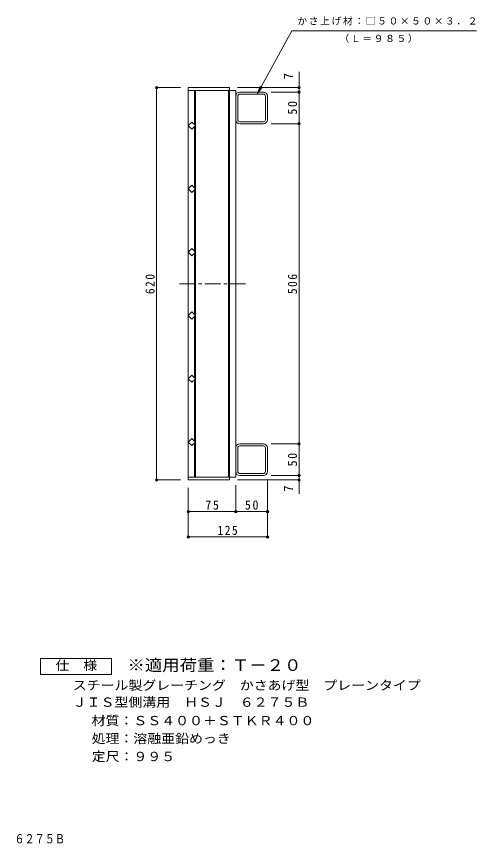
# Model space of a CAD drawing. Units: millimetres, scale not verified. Extents: x -870 to 874, y -684 to 661.
# Drawn here: x 147 to 874, y -684 to 624 of the extents above; entities that cross this region are included whole.
import ezdxf
from ezdxf.enums import TextEntityAlignment as Align

# ---------------------------------------------------------------- set-up
doc = ezdxf.new("R2010")
doc.units = ezdxf.units.MM
doc.header["$LTSCALE"] = 5
doc.header["$PDMODE"] = 32
doc.header["$PDSIZE"] = 4
doc.linetypes.add('CHAIN1', pattern=[8, 5, -1, 1, -1])
for name, color, linetype, lineweight in [('1-1_1-1ﾚｲﾔ', 2, 'Continuous', 9), ('1-2_1-2ﾚｲﾔ', 3, 'Continuous', 9), ('1-4_1-4ﾚｲﾔ', 7, 'Continuous', 9), ('1-5_1-5ﾚｲﾔ', 7, 'Continuous', 9), ('F-4_F-4ﾚｲﾔ', 2, 'Continuous', 9)]:
    doc.layers.add(name, color=color, linetype=linetype, lineweight=lineweight)
doc.layers.add('F-5_F-5ﾚｲﾔ', color=3, linetype='Continuous')
doc.styles.add('ＭＳ ゴシック', font='')
doc.styles.get('ＭＳ ゴシック').set_extended_font_data('MS Gothic')

msp = doc.modelspace()

# ---------------------------------------------------------------- linework, layer by layer
at = {"layer": '1-1_1-1ﾚｲﾔ'}
for p, q in [((496.443, 460.934), (496.443, 498.134)), ((536.843, 504.534), (499.643, 504.534)), ((536.843, 501.334), (499.643, 501.334)), ((540.043, 460.934), (540.043, 498.134)), ((543.243, 460.934), (543.243, 498.134)), ((499.643, 457.734), (536.843, 457.734)), ((536.843, 454.534), (499.643, 454.534)), ((536.843, -51.466), (499.643, -51.466)), ((496.443, -57.866), (496.443, -95.066)), ((499.643, -54.666), (536.843, -54.666)), ((540.043, -57.866), (540.043, -95.066)), ((543.243, -57.866), (543.243, -95.066)), ((536.843, -98.266), (499.643, -98.266)), ((536.843, -101.466), (499.643, -101.466))]:
    msp.add_line(p, q, dxfattribs=at)
for centre, radius, start, end in [((499.643, 498.134), 6.4, 90, 180), ((499.643, 498.134), 3.2, 90, 180), ((536.843, 498.134), 6.4, 0, 90), ((536.843, 498.134), 3.2, 0, 90), ((499.643, 460.934), 6.4, 180, 270), ((499.643, 460.934), 3.2, 180, 270), ((536.843, 460.934), 6.4, 270, 0), ((536.843, 460.934), 3.2, 270, 0), ((499.643, -57.866), 6.4, 90, 180), ((536.843, -57.866), 6.4, 0, 90), ((499.643, -57.866), 3.2, 90, 180), ((536.843, -57.866), 3.2, 0, 90), ((499.643, -95.066), 6.4, 180, 270), ((499.643, -95.066), 3.2, 180, 270), ((536.843, -95.066), 3.2, 270, 0), ((536.843, -95.066), 6.4, 270, 0)]:
    msp.add_arc(centre, radius, start, end, dxfattribs=at)
at = {"layer": '1-2_1-2ﾚｲﾔ'}
for p, q in [((418.243, 511.534), (483.243, 511.534)), ((418.243, 511.534), (418.243, -108.466)), ((483.243, 511.534), (483.243, -108.466)), ((418.243, 507.034), (493.243, 507.034)), ((428.243, 507.034), (428.243, 452.848)), ((429.743, 507.034), (429.743, -103.966)), ((481.743, 507.034), (481.743, -103.966)), ((493.243, 507.034), (493.243, -103.966)), ((428.243, 450.221), (428.243, 352.848)), ((428.243, 350.221), (428.243, 252.848)), ((428.243, 152.848), (428.243, 250.219)), ((428.243, 52.848), (428.243, 150.219)), ((428.243, -47.152), (428.243, 50.219)), ((428.243, -103.966), (428.243, -49.781)), ((418.243, -103.966), (493.243, -103.966)), ((418.243, -108.466), (483.243, -108.466))]:
    msp.add_line(p, q, dxfattribs=at)
at = {"layer": '1-2_1-2ﾚｲﾔ', "linetype": 'CHAIN1'}
msp.add_line((404.48, 201.534), (508.444, 201.534), dxfattribs=at)
at = {"layer": '1-2_1-2ﾚｲﾔ'}
for points in [[(429.557, 451.534), (423.9, 445.877), (418.243, 451.534), (423.9, 457.191)], [(429.557, 351.534), (423.9, 345.877), (418.243, 351.534), (423.9, 357.191)]]:
    msp.add_lwpolyline(points, close=True, dxfattribs=at)
for points in [[(418.243, 251.534), (423.9, 257.191), (429.557, 251.534)], [(418.243, 251.533), (423.9, 245.876), (429.557, 251.533)], [(418.243, 151.534), (423.9, 157.191), (429.557, 151.534)], [(418.243, 151.533), (423.9, 145.876), (429.557, 151.533)], [(418.243, 51.534), (423.9, 57.191), (429.557, 51.534)], [(418.243, 51.533), (423.9, 45.876), (429.557, 51.533)], [(418.243, -48.466), (423.9, -42.809), (429.557, -48.466)], [(418.243, -48.467), (423.9, -54.124), (429.557, -48.467)]]:
    msp.add_lwpolyline(points, dxfattribs=at)
at = {"layer": '1-4_1-4ﾚｲﾔ'}
for p, q in [((581.892, 601.534), (873.533, 601.534)), ((593.243, -130.371), (593.243, 536.719)), ((405.743, 511.534), (366.743, 511.534)), ((368.243, -108.466), (368.243, 511.534)), ((495.743, 511.534), (594.743, 511.534)), ((549.343, 504.534), (594.743, 504.534)), ((549.343, 454.534), (594.743, 454.534)), ((549.343, -51.466), (594.743, -51.466)), ((549.343, -101.466), (594.743, -101.466)), ((405.743, -108.466), (366.743, -108.466)), ((493.243, -116.466), (493.243, -159.966)), ((495.743, -108.466), (594.743, -108.466)), ((543.243, -107.566), (543.243, -199.966)), ((418.243, -120.966), (418.243, -199.966)), ((418.243, -158.466), (543.243, -158.466)), ((418.243, -198.466), (543.243, -198.466))]:
    msp.add_line(p, q, dxfattribs=at)
for p in [(368.243, 511.534), (593.243, 511.534), (593.243, 504.534), (593.243, 454.534), (593.243, -51.466), (593.243, -101.466), (368.243, -108.466), (593.243, -108.466), (418.243, -158.466), (493.243, -158.466), (543.243, -158.466), (418.243, -198.466), (543.243, -198.466)]:
    msp.add_point(p, dxfattribs=at)
at = {"layer": '1-5_1-5ﾚｲﾔ'}
msp.add_line((527.389, 502.044), (534.774, 512.129), dxfattribs=at)
msp.add_lwpolyline([(581.892, 601.534), (527.389, 502.044), (531.912, 513.697)], dxfattribs=at)
at = {"layer": 'F-4_F-4ﾚｲﾔ'}
msp.add_lwpolyline([(184.536, -415.676), (184.536, -390.677), (297.036, -390.677), (297.036, -415.676)], close=True, dxfattribs=at)

# ---------------------------------------------------------------- texts
at = {"layer": '1-4_1-4ﾚｲﾔ', "color": 2, "style": 'ＭＳ ゴシック'}
for p in [(588.243, 524.597), (588.243, -127.16)]:
    msp.add_text('7', height=14.66, rotation=90, dxfattribs=at).set_placement(p, align=Align.BOTTOM_LEFT)
at = {"layer": '1-4_1-4ﾚｲﾔ', "char_height": 11, "attachment_point": 7, "style": 'ＭＳ ゴシック'}
for s, insert in [('\\T1.17;かさ上げ材：□５０×５０×３．２', (590.579, 610.091)), ('\\T1.17;（Ｌ＝９８５）', (657.181, 582.201))]:
    msp.add_mtext(s, dxfattribs=dict(at, insert=insert))
at = {"layer": '1-4_1-4ﾚｲﾔ', "color": 2, "char_height": 14.66, "attachment_point": 7, "rotation": 90, "style": 'ＭＳ ゴシック'}
for s, insert in [('\\T1.27;\\W0.95;50', (590.243, 468.909)), ('\\T1.27;\\W0.9;620', (365.243, 185.284)), ('\\T1.27;\\W0.9;506', (590.243, 185.284)), ('\\T1.27;\\W0.95;50', (590.243, -87.091))]:
    msp.add_mtext(s, dxfattribs=dict(at, insert=insert))
at = {"layer": '1-4_1-4ﾚｲﾔ', "color": 2, "char_height": 14.66, "attachment_point": 7, "style": 'ＭＳ ゴシック'}
for s, insert in [('\\T1.27;\\W0.95;75', (445.118, -155.466)), ('\\T1.27;\\W0.95;50', (507.618, -155.466)), ('\\T1.27;\\W0.9;125', (464.493, -195.466))]:
    msp.add_mtext(s, dxfattribs=dict(at, insert=insert))
at = {"layer": 'F-4_F-4ﾚｲﾔ', "style": 'ＭＳ ゴシック', "width": 1.1}
for s, p in [('仕\u3000様', (208.286, -413.177)), ('スチール製グレーチング\u3000かさあげ型\u3000プレーンタイプ', (235.581, -444.637)), ('ＪＩＳ型側溝用\u3000ＨＳＪ\u3000６２７５Ｂ', (235.581, -471.295)), ('材質：ＳＳ４００＋ＳＴＫＲ４００', (265.437, -500.408)), ('処理：溶融亜鉛めっき', (265.437, -528.796)), ('定尺：９９５', (265.598, -557.143))]:
    msp.add_text(s, height=14.66, dxfattribs=at).set_placement(p, align=Align.BOTTOM_LEFT)
at = {"layer": 'F-5_F-5ﾚｲﾔ', "style": 'ＭＳ ゴシック', "width": 1.1}
msp.add_text('※適用荷重：Ｔ－２０', height=18.33, dxfattribs=at).set_placement((322.036, -415.676), align=Align.BOTTOM_LEFT)
at = {"layer": 'F-5_F-5ﾚｲﾔ', "color": 2, "style": 'ＭＳ ゴシック', "width": 0.8}
msp.add_text('スチール製グレーチング\u3000かさあげ型\u3000プレーンタイプ\u3000ＪＩＳ型側溝用\u3000ＨＳＪ\u3000６２７５Ｂ', height=14.66, dxfattribs=at).set_placement((-464.379, -687.109), align=Align.BOTTOM_LEFT)

doc.saveas('drawing.dxf')
